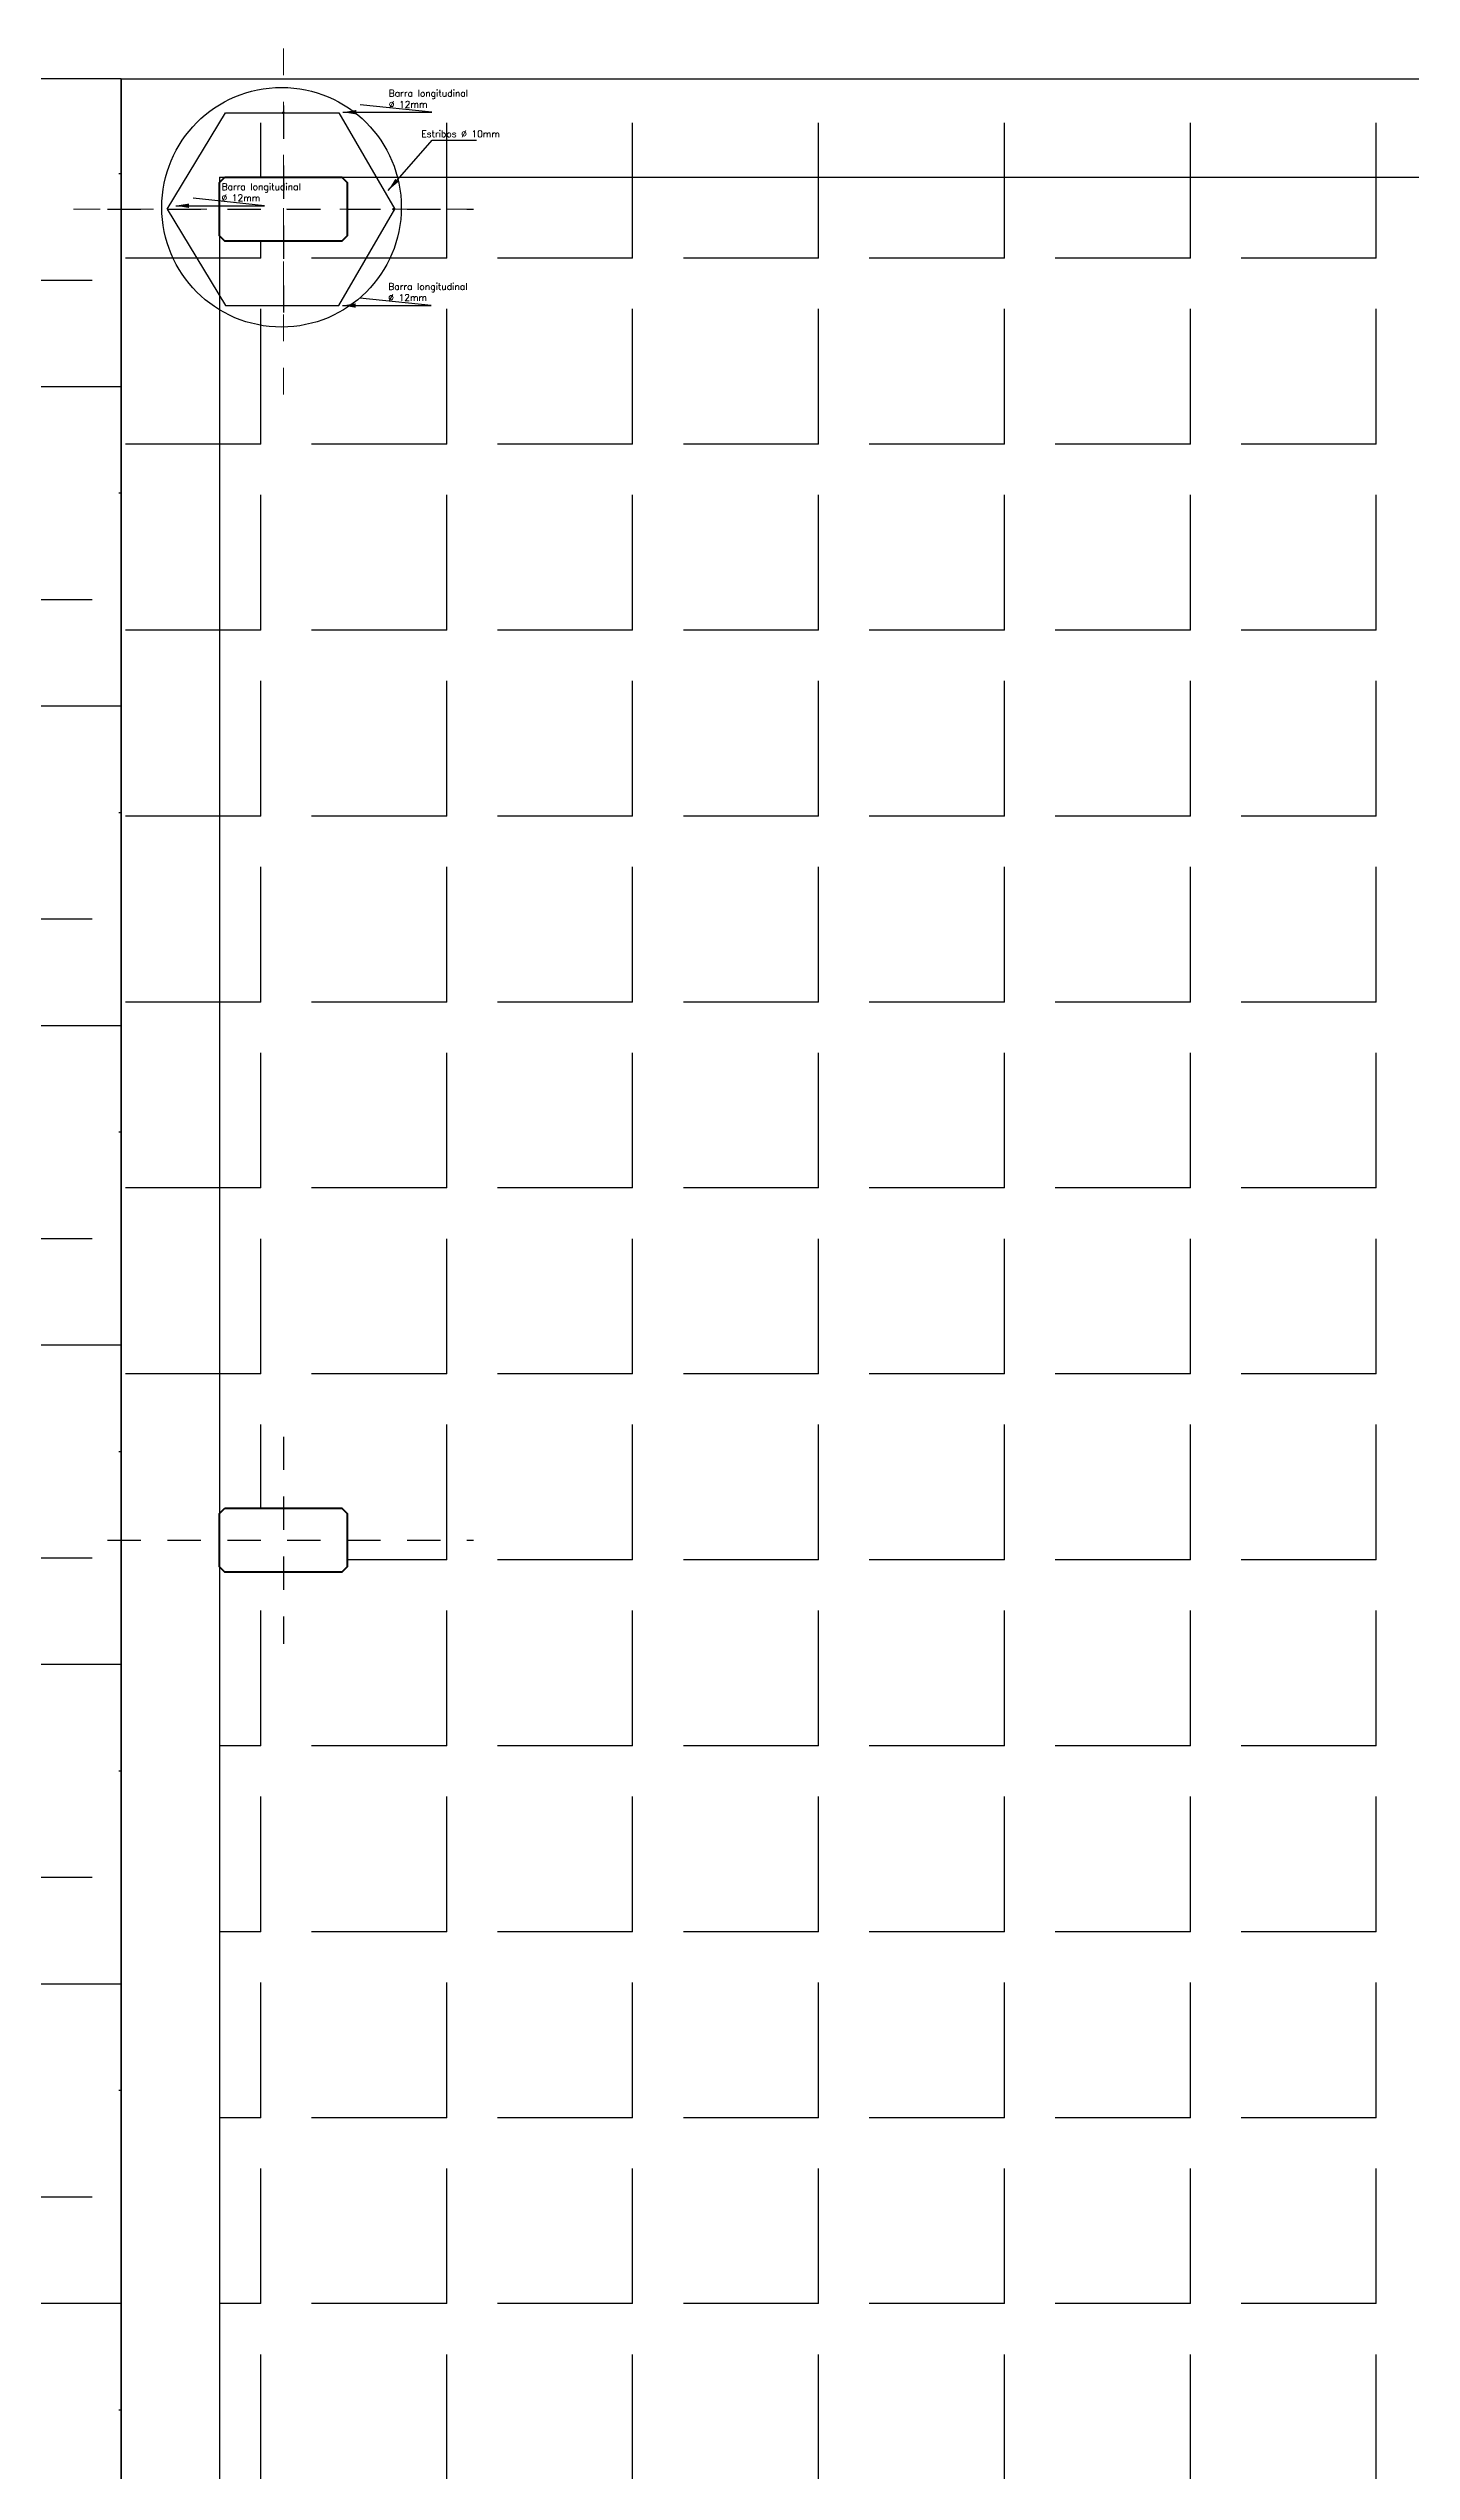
# Model space of a CAD drawing. Header units: millimetres. Extents: x -20 to 118, y -57 to 37.
# Drawn here: x 29.94 to 35.06, y -0.63 to 8.47 of the extents above; entities that cross this region are included whole.
import ezdxf

# ---------------------------------------------------------------- set-up
doc = ezdxf.new("R2010")
doc.units = ezdxf.units.MM
for name, pattern in [('DASHDOT2', [12.7, 6.35, -3.175, 0, -3.175]), ('ES00-PB-CAJA EDIFICADA$0$HIDDEN2', [0.1875, 0.125, -0.0625]), ('HIDDEN', [0.375, 0.25, -0.125])]:
    doc.linetypes.add(name, pattern=pattern)
doc.layers.get('0').update_dxf_attribs({"linetype": 'CONTINUOUS'})
doc.layers.add('0.18', color=253, linetype='CONTINUOUS', lineweight=18)
doc.layers.add('diagonales', color=1, linetype='DASHDOT2')
doc.styles.add('ROMANS', font='romans')
doc.dimstyles.get("Standard").update_dxf_attribs({"dimtxt": 0.18, "dimasz": 0.18, "dimexe": 0.18, "dimexo": 0.0625, "dimgap": 0.09, "dimtad": 0, "dimtih": 1, "dimtoh": 1, "dimdec": 4, "dimzin": 0, "dimdsep": 46, "dimtxsty": 'Standard', "dimcen": 0.09, "dimadec": 0, "dimazin": 0, "dimtfac": 1, "dimtdec": 4, "dimtofl": 0, "dimtmove": 0, "dimatfit": 3, "dimfxl": 1, "dimtolj": 1, "dimtzin": 0, "dimarcsym": 0})

msp = doc.modelspace()

# ---------------------------------------------------------------- hatches: boundary and pattern name
h = msp.add_hatch()
h.set_pattern_fill('GOST_WOOD', color=256, scale=0.2, angle=90)
h.paths.add_polyline_path([(30.2093, 8.3583), (25.602, 8.3583), (25.602, -22.2517), (30.2093, -22.2517)])
h = msp.add_hatch()
h.set_pattern_fill('ANGLE', color=256, scale=0.1, angle=90)
h.set_pattern_definition([(90, (0, 0), (-0.6985, 4e-17), [0.508, -0.1905]), (180, (0, 0), (-9e-17, -0.6985), [0.508, -0.1905])])
h.paths.add_polyline_path([(45.5793, -2.2517), (45.0993, -2.2517), (45.0993, -2.0117), (45.5793, -2.0117), (45.5793, 2.7483), (45.0993, 2.7483), (45.0993, 2.9883), (45.5793, 2.9883), (45.5793, 7.7483), (45.0993, 7.7483), (45.0993, 7.9883), (45.3393, 7.9883), (45.3393, 8.3583), (38.0862, 8.3583), (38.0862, 8.3182, -0.414204), (38.5292, 7.8613), (38.7742, 7.8613), (38.7935, 7.8683), (38.5293, 7.8683, -1), (37.6293, 7.8683), (37.4191, 7.8683), (37.2983, 7.8613), (37.6293, 7.8613, -0.418739), (38.0793, 8.3183), (30.2093, 8.3583), (30.2093, 2.8683), (30.5793, 2.8683), (30.5793, 2.9683), (30.5793, 7.5435), (30.3831, 7.8683), (30.6018, 8.2303), (30.8233, 8.2302, 1.000127), (30.8153, 8.2302, 0.999873), (30.8233, 8.2302), (30.6018, 8.2303), (30.3831, 7.8683), (30.5793, 7.5435), (30.5793, 2.9883), (31.0593, 2.9883), (31.0593, 2.7483), (30.5793, 2.7483), (30.5793, -2.0117), (31.0593, -2.0117), (31.0593, -2.2517), (30.5793, -2.2517), (30.5793, -7.0117), (31.0593, -7.0117), (31.0593, -7.2517), (30.5793, -7.2517), (30.5793, -12.0117), (31.0593, -12.0117), (31.0593, -12.2517), (30.5793, -12.2517), (30.5793, -17.0117), (31.0593, -17.0117), (31.0593, -17.2517), (30.5793, -17.2517), (30.5793, -22.0117), (31.0593, -22.0117), (31.0593, -22.2517), (37.9593, -22.2517), (37.9593, -22.0117), (38.1993, -22.0117), (38.1993, -22.2517), (45.0993, -22.2517), (45.0993, -22.0117), (45.5793, -22.0117), (45.5793, -17.2517), (45.0993, -17.2517), (45.0993, -17.0117), (45.5793, -17.0117), (45.5793, -12.2517), (45.0993, -12.2517), (45.0993, -12.0117), (45.5793, -12.0117), (45.5793, -7.2517), (45.0993, -7.2517), (45.0993, -7.0117), (45.5793, -7.0117)])
h.paths.add_polyline_path([(37.9593, -2.0117), (38.1993, -2.0117), (38.1993, -2.2517), (37.9593, -2.2517)], flags=16)
h.paths.add_polyline_path([(37.9593, -7.0117), (38.1993, -7.0117), (38.1993, -7.2517), (37.9593, -7.2517)], flags=16)
h.paths.add_polyline_path([(37.9593, 2.7483), (37.9593, 2.9883), (38.1993, 2.9883), (38.1993, 2.7483)], flags=16)
h.paths.add_polyline_path([(38.1993, -12.0117), (38.1993, -12.2517), (37.9593, -12.2517), (37.9593, -12.0117)], flags=16)
h.paths.add_polyline_path([(31.2366, 7.8662, -3.712594), (31.2366, 7.8703), (31.0281, 8.2301), (31.2383, 7.8683)], flags=16)
h.paths.add_polyline_path([(30.5793, 7.7483), (30.5793, 7.9883), (31.0593, 7.9883), (31.0593, 7.7483)], flags=16)
h.paths.add_polyline_path([(38.1993, -17.0117), (38.1993, -17.2517), (37.9593, -17.2517), (37.9593, -17.0117)], flags=16)
h = msp.add_hatch()
h.set_pattern_fill('ANGLE', color=256)
h.set_pattern_definition([(0, (-263.219, 185.9735), (0, 6.985), [5.08, -1.905]), (90, (-263.219, 185.9735), (-6.985, 4e-16), [5.08, -1.905])])
h.paths.add_polyline_path([(30.6608, 6.9391), (30.6608, 7.1791), (30.1808, 7.1791), (30.1808, 6.9391)])
at = {"layer": '0.18'}
h = msp.add_hatch(color=256, dxfattribs=at)
edge = h.paths.add_edge_path()
edge.add_arc((30.8193, 8.2302), 0.004, 0, 360)
h = msp.add_hatch(color=256, dxfattribs=at)
edge = h.paths.add_edge_path()
edge.add_arc((31.2331, 7.8683), 0.004, 0, 360)

# ---------------------------------------------------------------- linework, layer by layer
at = {"color": 1, "linetype": 'HIDDEN', "lineweight": 15, "ltscale": 0.08}
for p, q in [((30.8193, 8.4719), (30.8193, 7.1567)), ((30.0313, 7.8683), (31.5073, 7.8683))]:
    msp.add_line(p, q, dxfattribs=at)
for p, q in [((30.2093, 8.3583), (25.602, 8.3583)), ((30.2093, 8.3583), (30.2093, -37.6217)), ((30.2093, 8.3583), (45.9493, 8.3583)), ((30.6018, 8.2303), (31.0281, 8.2301)), ((30.5793, 7.9883), (30.5793, -37.0117)), ((30.5793, 7.9883), (45.5793, 7.9883)), ((30.6018, 7.5063), (31.0281, 7.5064))]:
    msp.add_line(p, q)
at = {"ltscale": 0.08}
for p, q in [((30.3831, 7.8683), (30.6018, 8.2303)), ((31.0281, 8.2301), (31.2383, 7.8683)), ((30.3831, 7.8683), (30.6018, 7.5063)), ((31.0281, 7.5064), (31.2383, 7.8683))]:
    msp.add_line(p, q, dxfattribs=at)
at = {"linetype": 'ES00-PB-CAJA EDIFICADA$0$HIDDEN2'}
for p, q in [((30.8193, 8.257), (30.8193, 7.4795)), ((30.1591, 7.8683), (31.5335, 7.8683)), ((30.8193, 3.257), (30.8193, 2.4795)), ((30.1591, 2.8683), (31.5335, 2.8683))]:
    msp.add_line(p, q, dxfattribs=at)
at = {"color": 3}
msp.add_lwpolyline([(30.2093, 8.3583), (45.9493, 8.3583), (45.9493, -37.6217), (30.2093, -37.6217)], close=True, dxfattribs=at)
at = {"lineweight": 50}
for points in [[(30.5993, 7.9883), (31.0393, 7.9883), (31.0593, 7.9683), (31.0593, 7.7683), (31.0393, 7.7483), (30.5993, 7.7483), (30.5793, 7.7683), (30.5793, 7.9683)], [(30.5993, 2.9883), (31.0393, 2.9883), (31.0593, 2.9683), (31.0593, 2.7683), (31.0393, 2.7483), (30.5993, 2.7483), (30.5793, 2.7683), (30.5793, 2.9683)]]:
    msp.add_lwpolyline(points, close=True, dxfattribs=at)
msp.add_circle((30.8123, 7.8752), 0.45)
at = {"layer": '0.18'}
for centre in [(30.8193, 8.2302), (31.2331, 7.8683)]:
    msp.add_circle(centre, 0.004, dxfattribs=at)

# ---------------------------------------------------------------- texts
at = {"layer": 'diagonales', "color": 2, "char_height": 0.025, "attachment_point": 4, "style": 'ROMANS'}
for s, insert, width in [('Barra longitudinal %%C 12mm', (31.2153, 8.2826), 0.338839), ('Estribos %%C 10mm', (31.3373, 8.1511), 0.331007), ('Barra longitudinal %%C 12mm', (30.587, 7.9314), 0.338839), ('Barra longitudinal %%C 12mm', (31.2134, 7.5566), 0.338839)]:
    msp.add_mtext(s, dxfattribs=dict(at, insert=insert, width=width))

# ---------------------------------------------------------------- leaders
at = {"layer": 'diagonales', "linetype": 'Continuous', "annotation_type": 0, "has_hookline": 1, "hookline_direction": 0, "text_width": 0.3274}
for points in [[(31.043, 8.2323), (31.3767, 8.2323), (31.1082, 8.2603)], [(30.4147, 7.8811), (30.7483, 7.8811), (30.4798, 7.9091)], [(31.041, 7.5062), (31.3747, 7.5062), (31.1062, 7.5343)]]:
    msp.add_leader(points, dimstyle='Standard', override={"dimasz": 0.05}, dxfattribs=at)
at = {"layer": 'diagonales', "linetype": 'Continuous'}
msp.add_leader([(31.213, 7.9388), (31.3783, 8.1279), (31.5451, 8.1279)], dimstyle='Standard', override={"dimasz": 0.05}, dxfattribs=at)

doc.saveas('drawing.dxf')
